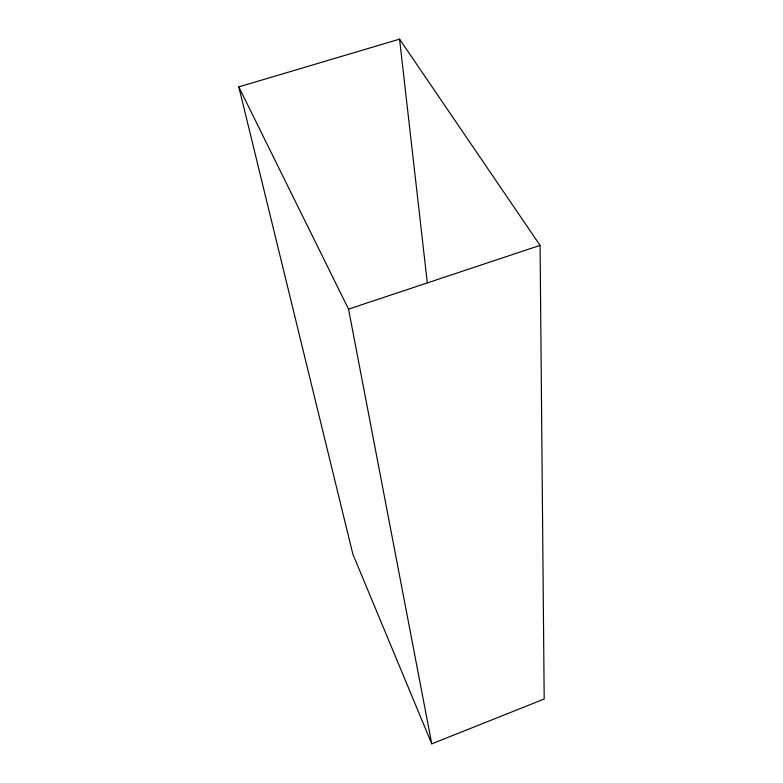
<?xml version="1.0" encoding="UTF-8"?>
<svg xmlns="http://www.w3.org/2000/svg" width="783" height="783" viewBox="0 0 783 783"><rect width="100%" height="100%" fill="white"/><g stroke="black" fill="none" stroke-linecap="round" stroke-linejoin="round"><path stroke-width="1.17" d="M431.756 743.85L544.195 699.023L540.084 245.373L399.565 39.15L238.805 86.893L352.849 554.119L431.756 743.85L348.543 309.128L238.805 86.893M348.543 309.128L540.084 245.373M399.565 39.15L427.312 282.908"/></g></svg>
